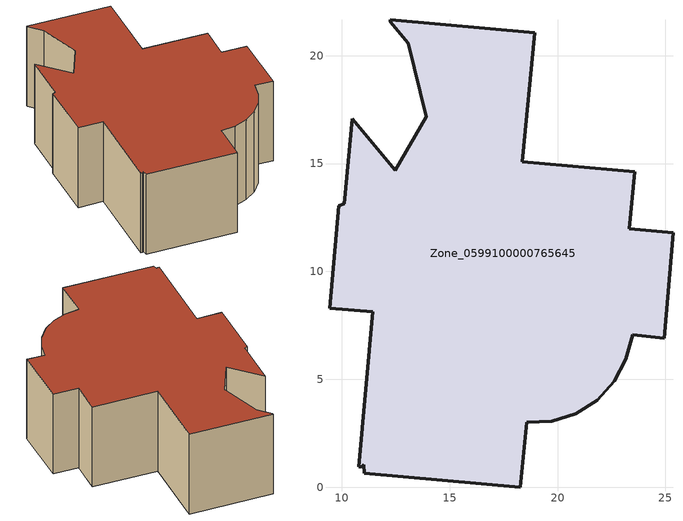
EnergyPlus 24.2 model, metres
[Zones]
Zone_0599100000765645
 floor ground (C_G): 10.78,0.96 11.44,8.12 9.43,8.29 9.86,13.05 10.1,13.13 10.48,17.07 12.47,14.7 13.92,17.18 13.07,20.58 12.24,21.57 12.25,21.66 18.94,21.06 18.37,15.08 23.58,14.61 23.33,11.98 25.35,11.79 24.95,6.91 23.47,7.06 23.17,5.93 22.64,4.92 21.84,4.04 20.85,3.41 19.73,3.05 18.57,3.01 18.28,0 11.04,0.65 11.03,1.04 10.9,0.95 z0
 wall outside (C_F): 23.33,11.98 23.58,14.61 18.37,15.08 18.94,21.06 12.25,21.66 12.24,21.57 13.07,20.58 13.92,17.18 12.47,14.7 10.48,17.07 10.1,13.13 9.86,13.05 9.43,8.29 11.44,8.12 10.78,0.96 10.9,0.95 11.03,1.04 11.04,0.65 18.28,0 18.57,3.01 19.73,3.05 20.85,3.41 21.84,4.04 22.64,4.92 23.17,5.93 23.47,7.06 24.95,6.91 25.35,11.79 23.33,11.98 z0:7.12
 roof outside (C_R): 11.44,8.12 10.78,0.96 10.9,0.95 11.03,1.04 11.04,0.65 18.28,0 18.57,3.01 19.73,3.05 20.85,3.41 21.84,4.04 22.64,4.92 23.17,5.93 23.47,7.06 24.95,6.91 25.35,11.79 23.33,11.98 23.58,14.61 18.37,15.08 18.94,21.06 12.25,21.66 12.24,21.57 13.07,20.58 13.92,17.18 12.47,14.7 10.48,17.07 10.1,13.13 9.86,13.05 9.43,8.29 z7.12
[BUILDING]
Pand.0599100000765645: North Axis=0; Terrain=City; Loads Convergence Tolerance Value=0.04; Temperature Convergence Tolerance Value=0.4; Solar Distribution=FullExterior; Maximum Number of Warmup Days=25; Minimum Number of Warmup Days=1
[Site:Location]
Rotterdam.The.Hague.AP_ZH_NLD Design_Conditions: Latitude=51.96; Longitude=4.45; Time Zone=1; Elevation=-4.5
[SITE:GROUNDTEMPERATURE:BUILDINGSURFACE]
18, 18, 18, 18, 18, 18, 18, 18, 18, 18, 18, 18
[MATERIAL] Thermal Absorptance=0.9; Solar Absorptance=0.7; Visible Absorptance=0.7
Name | Roughness | Thickness | Conductivity | Density | Specific Heat
G.D.2006-2014 | MediumSmooth | 0.15 | 0.06 | 540 | 1210
F.D.2006-2014 | Rough | 0.3 | 0.12 | 1920 | 840
R.D.2006-2014 | MediumRough | 0.2 | 0.08 | 1500 | 1000
[CONSTRUCTION]
C_G: G.D.2006-2014
C_F: F.D.2006-2014
C_R: R.D.2006-2014
[ZONE]
Zone_0599100000765645: Type=1; Multiplier=1; Ceiling Height=Autocalculate; Volume=Autocalculate; Floor Area=autocalculate; Part of Total Floor Area=Yes
[ZONEINFILTRATION:DESIGNFLOWRATE]
Infil_Zone_0599100000765645: Zone or ZoneList or Space or SpaceList=Zone_0599100000765645; Schedule=AlwaysOn; Design Flow Rate Calculation Method=Flow/Area; Flow Rate per Floor Area=0.0021; Constant Term Coefficient=1; Temperature Term Coefficient=0; Velocity Term Coefficient=0; Velocity Squared Term Coefficient=0
[HVACTEMPLATE:ZONE:IDEALLOADSAIRSYSTEM]
Zone_0599100000765645: Maximum Heating Supply Air Temperature=50; Minimum Cooling Supply Air Temperature=13; Maximum Heating Supply Air Humidity Ratio=0.0156; Minimum Cooling Supply Air Humidity Ratio=0.0077; Heating Limit=NoLimit; Cooling Limit=NoLimit; Dehumidification Control Type=ConstantSensibleHeatRatio; Cooling Sensible Heat Ratio=0.7; Dehumidification Setpoint=60; Humidification Control Type=None; Humidification Setpoint=30; Outdoor Air Method=None; Outdoor Air Flow Rate per Person=0.00944; Outdoor Air Flow Rate per Zone Floor Area=0; Outdoor Air Flow Rate per Zone=0; Demand Controlled Ventilation Type=None; Outdoor Air Economizer Type=NoEconomizer; Heat Recovery Type=None; Sensible Heat Recovery Effectiveness=0.7; Latent Heat Recovery Effectiveness=0.65
[ZONECONTROL:THERMOSTAT]
ThermostatControl_Zone_0599100000765645: Zone or ZoneList=Zone_0599100000765645; Control Type Schedule=DualSetpointControlType; Control 1=Thermostat_Zone_0599100000765645; Temperature Difference Between Cutout And Setpoint=0
[THERMOSTATSETPOINT:DUALSETPOINT]
Thermostat_Zone_0599100000765645: Heating Setpoint Temperature Schedule=HeatingSetpoint_Zone_0599100000765645; Cooling Setpoint Temperature Schedule=CoolingSetpoint_Zone_0599100000765645
[SCHEDULE:COMPACT]
HeatingSetpoint_Zone_0599100000765645: Through: 12/31, For: AllDays, Until: 24:00, 21
CoolingSetpoint_Zone_0599100000765645: Through: 12/31, For: AllDays, Until: 24:00, 24
DualSetpointControlType: Through: 12/31, For: AllDays, Until: 24:00, 4
AlwaysOn: Through: 12/31, For: AllDays, Until: 24:00, 1
